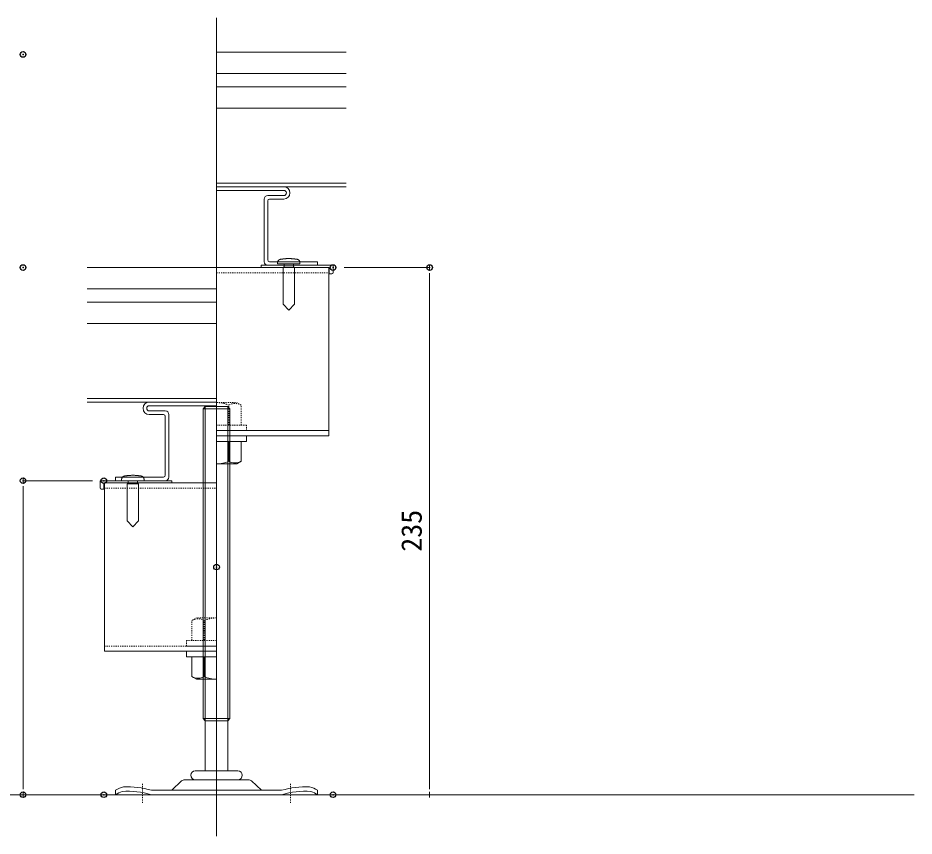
# Model space of a CAD drawing. Units: millimetres, scale not verified. Extents: x -849 to 851, y -136 to 149.
# Drawn here: x 41.6 to 121.5, y -66.1 to 6.9 of the extents above; entities that cross this region are included whole.
import ezdxf
from ezdxf.enums import TextEntityAlignment as Align

# ---------------------------------------------------------------- set-up
doc = ezdxf.new("R2010")
doc.units = ezdxf.units.MM
doc.header["$PDMODE"] = 32
doc.header["$PDSIZE"] = 0.5
doc.linetypes.add('CHAIN1', pattern=[8, 5, -1, 1, -1])
doc.linetypes.add('DASHED1', pattern=[1.8, 1.2, -0.6])
for name, color, linetype, lineweight in [('0-0_一般', 2, 'Continuous', 9), ('0-1_A10_通り芯寸法', 1, 'Continuous', 9), ('0-2_外形線2', 2, 'Continuous', 9), ('0-3_束', 2, 'Continuous', 9), ('0-5_0', 2, 'Continuous', 9), ('0-6_ルーバー', 2, 'DASHED1', 9), ('0-7_寸法', 7, 'Continuous', 9)]:
    doc.layers.add(name, color=color, linetype=linetype, lineweight=lineweight)
doc.layers.add('0-4_DEFPOINTS', color=7, linetype='Continuous')
doc.layers.add('0-8_作図', color=7, linetype='Continuous')
doc.styles.add('ＭＳ ゴシック', font='')
doc.styles.get('ＭＳ ゴシック').set_extended_font_data('MS Gothic')

# ---------------------------------------------------------------- blocks, each defined once
blk = doc.blocks.new('グループ-261-1')
at = {"layer": '0-3_束'}
for p, q in [((9656.6, -48013.16), (9704.1, -48013.16)), ((9751.6, -48013.16), (9704.1, -48013.16)), ((9604.1, -48056.66), (9626.21, -48035.88)), ((9633.06, -48033.16), (9704.1, -48033.16)), ((9656.6, -48033.16), (9704.1, -48033.16)), ((9751.6, -48033.16), (9704.1, -48033.16)), ((9775.14, -48033.16), (9704.1, -48033.16)), ((9804.1, -48056.66), (9781.98, -48035.88)), ((9479.1, -48066.66), (9479.1, -48056.66)), ((9559.1, -48056.66), (9849.1, -48056.66)), ((9929.1, -48066.66), (9929.1, -48056.66)), ((9479.1, -48066.66), (9559.1, -48066.66)), ((9559.1, -48066.66), (9704.1, -48066.66)), ((9849.1, -48066.66), (9704.1, -48066.66)), ((9929.1, -48066.66), (9849.1, -48066.66))]:
    blk.add_line(p, q, dxfattribs=at)
at = {"layer": '0-3_束', "linetype": 'DASHED1'}
for p, q in [((9539.1, -48084.66), (9539.1, -48041.16)), ((9869.1, -48084.66), (9869.1, -48041.16))]:
    blk.add_line(p, q, dxfattribs=at)
at = {"layer": '0-3_束'}
for centre, radius, start, end in [((9656.6, -48023.16), 10, 90, 180), ((9656.6, -48023.16), 10, 180, 270), ((9751.6, -48023.16), 10, 0, 90), ((9751.6, -48023.16), 10, 270, 0), ((9633.06, -48043.16), 10, 90, 133.22853), ((9775.14, -48043.16), 10, 46.77147, 90), ((9507.15, -48098.05), 50, 102.09637, 124.12695), ((9503.89, -48098.05), 40, 104.94806, 128.30284), ((9505.74, -48249.02), 190, 73.68982, 93.67123), ((9504.32, -48249.02), 200, 74.1055, 92.19297), ((9903.87, -48249.02), 200, 87.80703, 105.8945), ((9902.46, -48249.02), 190, 86.32877, 106.31018), ((9901.05, -48098.05), 50, 55.87305, 77.90363), ((9904.3, -48098.05), 40, 51.69716, 75.05194)]:
    blk.add_arc(centre, radius, start, end, dxfattribs=at)
blk = doc.blocks.new('グループ-262-1')
at = {"layer": '0-3_束'}
for p, q in [((9674.1, -47206.66), (9679.1, -47201.66)), ((9679.1, -47201.66), (9729.1, -47201.66)), ((9679.1, -47201.66), (9679.1, -48013.16)), ((9729.1, -47201.66), (9729.1, -48013.16)), ((9729.1, -47201.66), (9734.1, -47206.66)), ((9674.1, -47206.66), (9674.1, -47896.66)), ((9674.1, -47896.66), (9734.1, -47896.66)), ((9674.1, -47896.66), (9679.1, -47901.66)), ((9679.1, -47901.66), (9729.1, -47901.66)), ((9729.1, -47901.66), (9734.1, -47896.66))]:
    blk.add_line(p, q, dxfattribs=at)
blk.add_lwpolyline([(9674.1, -47206.66), (9734.1, -47206.66), (9734.1, -47896.66)], dxfattribs=at)
blk.add_blockref('グループ-261-1', (0, 0), dxfattribs=at)
blk = doc.blocks.new('グループ-263-1')
at = {"layer": '0-5_0'}
for p, q in [((9649.25, -47759.16), (9649.25, -47788.66)), ((9704.1, -47759.16), (9649.25, -47759.16)), ((9676.67, -47759.16), (9676.67, -47788.66)), ((9649.25, -47788.66), (9649.25, -47803.48)), ((9649.25, -47803.48), (9659.1, -47809.16)), ((9676.67, -47788.66), (9676.67, -47803.48)), ((9704.1, -47809.16), (9704.1, -47803.48)), ((9704.1, -47809.16), (9659.1, -47809.16))]:
    blk.add_line(p, q, dxfattribs=at)
blk.add_lwpolyline([(9637.07, -47746.66), (9637.07, -47759.16), (9704.1, -47759.16), (9704.1, -47746.66)], close=True, dxfattribs=at)
for centre, radius, start, end in [((9662.96, -47779.73), 27.42, 240.00001, 299.99999), ((9704.1, -47740.19), 68.98, 246.57346, 270)]:
    blk.add_arc(centre, radius, start, end, dxfattribs=at)
blk = doc.blocks.new('グループ-264-1')
at = {"layer": '0-5_0', "linetype": 'DASHED1'}
for p, q in [((9649.25, -47678.35), (9659.1, -47672.66)), ((9649.25, -47693.16), (9649.25, -47678.35)), ((9704.1, -47672.66), (9659.1, -47672.66)), ((9676.67, -47693.16), (9676.67, -47678.35)), ((9704.1, -47672.66), (9704.1, -47678.35)), ((9649.25, -47722.66), (9649.25, -47693.16)), ((9676.67, -47722.66), (9676.67, -47693.16)), ((9704.1, -47722.66), (9649.25, -47722.66))]:
    blk.add_line(p, q, dxfattribs=at)
blk.add_lwpolyline([(9704.1, -47722.66), (9637.07, -47722.66), (9637.07, -47735.16), (9704.1, -47735.16)], close=True, dxfattribs=at)
for centre, radius, start, end in [((9662.96, -47702.1), 27.42, 60.00001, 119.99999), ((9704.1, -47741.64), 68.98, 90, 113.42654)]:
    blk.add_arc(centre, radius, start, end, dxfattribs=at)
blk = doc.blocks.new('グループ-265-1')
at = {"layer": '0-0_一般'}
for p, q in [((9444.34, -47382.91), (9444.34, -47366.66)), ((9604.34, -47366.66), (9444.34, -47366.66)), ((9453.1, -47385.41), (9446.84, -47385.41)), ((9453.1, -47385.41), (9453.1, -47372.66)), ((9604.34, -47371.66), (9454.1, -47371.66)), ((9604.34, -47366.66), (9604.34, -47371.66))]:
    blk.add_line(p, q, dxfattribs=at)
for centre, radius, start, end in [((9446.84, -47382.91), 2.5, 180, 270), ((9454.1, -47372.66), 1, 90, 180)]:
    blk.add_arc(centre, radius, start, end, dxfattribs=at)
blk = doc.blocks.new('グループ-266-1')
at = {"layer": '0-0_一般', "linetype": 'DASHED1'}
blk.add_line((9454.1, -47383.16), (9704.1, -47383.16), dxfattribs=at)
at = {"layer": '0-0_一般'}
blk.add_line((9704.1, -48158.8), (9704.1, -47458.8), dxfattribs=at)
blk.add_lwpolyline([(9454.1, -47371.66), (9454.1, -47746.66), (9704.1, -47746.66), (9704.1, -47371.66)], close=True, dxfattribs=at)
at = {"layer": '0-4_DEFPOINTS', "color": 2}
blk.add_point((9704.1, -47559.16), dxfattribs=at)
at = {"layer": '0-6_ルーバー'}
blk.add_line((9454.1, -47735.16), (9704.1, -47735.16), dxfattribs=at)
at = {"layer": '0-0_一般'}
for name in ['グループ-265-1', 'グループ-264-1', 'グループ-263-1']:
    blk.add_blockref(name, (0, 0), dxfattribs=at)
blk = doc.blocks.new('グループ-267-1')
at = {"layer": '0-3_束'}
for p, q in [((9704.1, -47279.16), (9758.95, -47279.16)), ((9731.52, -47279.16), (9731.52, -47308.66)), ((9758.95, -47279.16), (9758.95, -47308.66)), ((9704.1, -47329.16), (9704.1, -47323.48)), ((9731.52, -47308.66), (9731.52, -47323.48)), ((9758.95, -47323.48), (9749.1, -47329.16)), ((9758.95, -47308.66), (9758.95, -47323.48)), ((9704.1, -47329.16), (9749.1, -47329.16))]:
    blk.add_line(p, q, dxfattribs=at)
blk.add_lwpolyline([(9704.1, -47279.16), (9771.13, -47279.16), (9771.13, -47266.66), (9704.1, -47266.66)], close=True, dxfattribs=at)
for centre, radius, start, end in [((9704.1, -47260.19), 68.98, 270, 293.42654), ((9745.23, -47299.73), 27.42, 240.00001, 299.99999)]:
    blk.add_arc(centre, radius, start, end, dxfattribs=at)
blk = doc.blocks.new('グループ-268-1')
at = {"layer": '0-3_束', "linetype": 'DASHED1'}
for p, q in [((9704.1, -47192.66), (9704.1, -47198.35)), ((9704.1, -47192.66), (9749.1, -47192.66)), ((9731.52, -47213.16), (9731.52, -47198.35)), ((9758.95, -47198.35), (9749.1, -47192.66)), ((9758.95, -47213.16), (9758.95, -47198.35)), ((9731.52, -47242.66), (9731.52, -47213.16)), ((9758.95, -47242.66), (9758.95, -47213.16)), ((9704.1, -47242.66), (9758.95, -47242.66))]:
    blk.add_line(p, q, dxfattribs=at)
blk.add_lwpolyline([(9771.13, -47242.66), (9704.1, -47242.66), (9704.1, -47255.16), (9771.13, -47255.16)], close=True, dxfattribs=at)
for centre, radius, start, end in [((9704.1, -47261.64), 68.98, 66.57346, 90), ((9745.23, -47222.1), 27.42, 60.00001, 119.99999)]:
    blk.add_arc(centre, radius, start, end, dxfattribs=at)
blk = doc.blocks.new('グループ-269-1')
at = {"layer": '0-3_束'}
for p, q in [((9803.86, -46886.66), (9803.86, -46891.66)), ((9803.86, -46886.66), (9963.86, -46886.66)), ((9803.86, -46891.66), (9954.1, -46891.66)), ((9955.1, -46905.41), (9955.1, -46892.66)), ((9955.1, -46905.41), (9961.36, -46905.41)), ((9963.86, -46902.91), (9963.86, -46886.66))]:
    blk.add_line(p, q, dxfattribs=at)
for centre, radius, start, end in [((9954.1, -46892.66), 1, 0, 90), ((9961.36, -46902.91), 2.5, 270, 0)]:
    blk.add_arc(centre, radius, start, end, dxfattribs=at)
blk = doc.blocks.new('グループ-270-1')
at = {"layer": '0-3_束'}
for p, q in [((9704.1, -47659.88), (9704.1, -46774.8)), ((9704.1, -47255.16), (9954.1, -47255.16))]:
    blk.add_line(p, q, dxfattribs=at)
at = {"layer": '0-3_束', "linetype": 'DASHED1'}
blk.add_line((9704.1, -46903.16), (9954.1, -46903.16), dxfattribs=at)
at = {"layer": '0-3_束'}
blk.add_lwpolyline([(9704.1, -47266.66), (9954.1, -47266.66), (9954.1, -46891.66), (9704.1, -46891.66)], close=True, dxfattribs=at)
for name in ['グループ-269-1', 'グループ-268-1', 'グループ-267-1']:
    blk.add_blockref(name, (0, 0), dxfattribs=at)
blk = doc.blocks.new('グループ-301-1')
at = {"layer": '0-0_一般'}
for p, q in [((9704.1, -47112.91), (9704.1, -46335.26)), ((9704.1, -46411.66), (9992.85, -46411.66)), ((9704.1, -46459.16), (9992.85, -46459.16)), ((9704.1, -46489.16), (9992.85, -46489.16)), ((9704.1, -46536.66), (9992.85, -46536.66)), ((9704.1, -46703.66), (9992.85, -46703.66)), ((9704.1, -46711.66), (9992.85, -46711.66))]:
    blk.add_line(p, q, dxfattribs=at)
blk = doc.blocks.new('グループ-302-1')
at = {"layer": '0-0_一般'}
for p, q in [((9554.1, -47191.66), (9704.1, -47191.66)), ((9554.1, -47199.66), (9704.1, -47199.66)), ((9554.1, -47211.16), (9589.85, -47211.16)), ((9554.1, -47219.16), (9585.85, -47219.16)), ((9589.85, -47223.16), (9589.85, -47354.66)), ((9597.85, -47219.16), (9597.85, -47358.66)), ((9479.1, -47358.66), (9585.85, -47358.66)), ((9479.1, -47366.66), (9479.1, -47358.66)), ((9479.1, -47366.66), (9589.85, -47366.66))]:
    blk.add_line(p, q, dxfattribs=at)
for centre, radius, start, end in [((9554.1, -47205.41), 13.75, 90, 270), ((9554.1, -47205.41), 5.75, 90, 270), ((9585.85, -47223.16), 4, 0, 90), ((9589.85, -47219.16), 8, 0, 90), ((9585.85, -47354.66), 4, 270, 0), ((9589.85, -47358.66), 8, 270, 0)]:
    blk.add_arc(centre, radius, start, end, dxfattribs=at)
blk = doc.blocks.new('グループ-303-1')
at = {"layer": '0-0_一般', "linetype": 'CHAIN1'}
blk.add_line((9704.1, -47623.41), (9704.1, -46845.76), dxfattribs=at)
at = {"layer": '0-0_一般'}
for p, q in [((9704.1, -46891.66), (9415.35, -46891.66)), ((9704.1, -46939.16), (9415.35, -46939.16)), ((9704.1, -46969.16), (9415.35, -46969.16)), ((9704.1, -47016.66), (9415.35, -47016.66)), ((9704.1, -47183.66), (9415.35, -47183.66)), ((9704.1, -47191.66), (9415.35, -47191.66))]:
    blk.add_line(p, q, dxfattribs=at)
at = {"layer": '0-8_作図'}
blk.add_blockref('グループ-302-1', (0, 0), dxfattribs=at)
blk = doc.blocks.new('グループ-304-1')
at = {"layer": '0-0_一般'}
for p, q in [((9854.1, -46711.66), (9704.1, -46711.66)), ((9854.1, -46719.66), (9704.1, -46719.66)), ((9810.35, -46739.16), (9810.35, -46878.66)), ((9854.1, -46731.16), (9818.35, -46731.16)), ((9818.35, -46743.16), (9818.35, -46874.66)), ((9854.1, -46739.16), (9822.35, -46739.16)), ((9929.1, -46878.66), (9822.35, -46878.66)), ((9929.1, -46886.66), (9929.1, -46878.66)), ((9929.1, -46886.66), (9818.35, -46886.66))]:
    blk.add_line(p, q, dxfattribs=at)
for centre, radius, start, end in [((9854.1, -46725.41), 13.75, 270, 90), ((9854.1, -46725.41), 5.75, 270, 90), ((9818.35, -46739.16), 8, 90, 180), ((9822.35, -46743.16), 4, 90, 180), ((9818.35, -46878.66), 8, 180, 270), ((9822.35, -46874.66), 4, 180, 270)]:
    blk.add_arc(centre, radius, start, end, dxfattribs=at)
blk = doc.blocks.new('グループ-305-1')
at = {"layer": '0-0_一般'}
for p, q in [((9854.51, -46890.66), (9854.51, -46883.66)), ((9875.72, -46883.66), (9875.72, -46890.66))]:
    blk.add_line(p, q, dxfattribs=at)
for points in [[(9842.07, -46875.87), (9841.71, -46876.32), (9841.39, -46876.78), (9841.1, -46877.27), (9840.85, -46877.77), (9840.63, -46878.28), (9840.46, -46878.79), (9840.32, -46879.31), (9840.22, -46879.83), (9840.15, -46880.35), (9840.12, -46880.86), (9840.12, -46881.17), (9840.12, -46881.29), (9840.12, -46881.41), (9840.12, -46881.53), (9840.12, -46881.65), (9840.12, -46881.77), (9840.12, -46881.89), (9840.12, -46882.01), (9840.12, -46882.13), (9840.12, -46882.25), (9840.12, -46882.37), (9840.12, -46882.49), (9840.12, -46882.61), (9840.12, -46882.73), (9840.12, -46882.85), (9840.12, -46882.97), (9840.12, -46883.09), (9840.12, -46883.21), (9840.12, -46883.33), (9840.12, -46883.45), (9840.12, -46883.57), (9840.71, -46883.66), (9843.06, -46883.66), (9845.41, -46883.66), (9847.76, -46883.66), (9850.12, -46883.66), (9852.47, -46883.66), (9854.82, -46883.66), (9857.18, -46883.66)], [(9860.85, -46871.76), (9859.68, -46871.82), (9858.5, -46871.89), (9857.32, -46871.98), (9856.15, -46872.08), (9854.97, -46872.19), (9853.79, -46872.32), (9852.62, -46872.46), (9852.36, -46872.5), (9852.1, -46872.53), (9851.84, -46872.56), (9851.58, -46872.6), (9851.32, -46872.63), (9851.06, -46872.66), (9850.8, -46872.7), (9850.54, -46872.73), (9850.28, -46872.76), (9850.02, -46872.8), (9849.76, -46872.83), (9849.5, -46872.86), (9849.24, -46872.9), (9848.98, -46872.93), (9848.72, -46872.96), (9848.46, -46873), (9848.2, -46873.03), (9847.94, -46873.06), (9847.69, -46873.1), (9847.43, -46873.13), (9847.17, -46873.16), (9846.73, -46873.23), (9846.23, -46873.33), (9845.73, -46873.47), (9845.22, -46873.65), (9844.73, -46873.86), (9844.24, -46874.11), (9843.76, -46874.39), (9843.3, -46874.72), (9842.87, -46875.07), (9842.45, -46875.46), (9842.07, -46875.87)], [(9857.18, -46883.66), (9859.53, -46883.66), (9861.88, -46883.66), (9864.23, -46883.66), (9866.59, -46883.66), (9868.94, -46883.66), (9871.29, -46883.66), (9873.65, -46883.66), (9876, -46883.66), (9878.35, -46883.66), (9880.71, -46883.66), (9883.06, -46883.66), (9885.41, -46883.66), (9887.76, -46883.66), (9890.12, -46883.66), (9890.12, -46883.66)], [(9884.89, -46873.6), (9884.38, -46873.43), (9883.88, -46873.3), (9883.38, -46873.21), (9883, -46873.15), (9882.74, -46873.12), (9882.48, -46873.09), (9882.22, -46873.05), (9881.96, -46873.02), (9881.71, -46872.99), (9881.45, -46872.95), (9881.19, -46872.92), (9880.93, -46872.89), (9880.67, -46872.86), (9880.41, -46872.82), (9880.15, -46872.79), (9879.89, -46872.76), (9879.63, -46872.72), (9879.37, -46872.69), (9879.11, -46872.66), (9878.85, -46872.62), (9878.59, -46872.59), (9878.33, -46872.56), (9878.07, -46872.52), (9877.81, -46872.49), (9877.32, -46872.43), (9876.15, -46872.29), (9874.97, -46872.16), (9873.79, -46872.05), (9872.62, -46871.95), (9871.44, -46871.87), (9870.26, -46871.8), (9869.09, -46871.75), (9867.91, -46871.7), (9866.73, -46871.68), (9865.56, -46871.67), (9864.38, -46871.67), (9863.21, -46871.68), (9862.03, -46871.71), (9860.85, -46871.76)], [(9890.12, -46883.66), (9890.12, -46883.54), (9890.12, -46883.42), (9890.12, -46883.3), (9890.12, -46883.18), (9890.12, -46883.06), (9890.12, -46882.94), (9890.12, -46882.82), (9890.12, -46882.7), (9890.12, -46882.58), (9890.12, -46882.46), (9890.12, -46882.34), (9890.12, -46882.22), (9890.12, -46882.1), (9890.12, -46881.98), (9890.12, -46881.86), (9890.12, -46881.74), (9890.12, -46881.62), (9890.12, -46881.5), (9890.12, -46881.38), (9890.12, -46881.26), (9890.12, -46881.14), (9890.11, -46880.73), (9890.07, -46880.22), (9889.99, -46879.7), (9889.88, -46879.18), (9889.74, -46878.66), (9889.55, -46878.15), (9889.33, -46877.64), (9889.07, -46877.14), (9888.77, -46876.66), (9888.44, -46876.2), (9888.08, -46875.77), (9887.68, -46875.36), (9887.26, -46874.98), (9886.82, -46874.63), (9886.35, -46874.32), (9885.87, -46874.04), (9885.38, -46873.8), (9884.89, -46873.6)]]:
    blk.add_lwpolyline(points, dxfattribs=at)
blk.add_lwpolyline([(9877.62, -46890.66), (9877.62, -46973.51), (9865.12, -46986.66), (9852.62, -46973.51), (9852.62, -46890.66)], close=True, dxfattribs=at)
blk = doc.blocks.new('グループ-306-1')
at = {"layer": '0-1_A10_通り芯寸法'}
blk.add_blockref('グループ-305-1', (0, 0), dxfattribs=at)
blk = doc.blocks.new('グループ-307-1')
at = {"layer": '0-0_一般'}
for p, q in [((9506.86, -47373.66), (9506.86, -47366.66)), ((9528.07, -47366.66), (9528.07, -47373.66))]:
    blk.add_line(p, q, dxfattribs=at)
for points in [[(9494.41, -47358.87), (9494.06, -47359.32), (9493.74, -47359.78), (9493.45, -47360.27), (9493.2, -47360.77), (9492.98, -47361.28), (9492.81, -47361.79), (9492.67, -47362.31), (9492.57, -47362.83), (9492.5, -47363.35), (9492.47, -47363.86), (9492.47, -47364.17), (9492.47, -47364.29), (9492.47, -47364.41), (9492.47, -47364.53), (9492.47, -47364.65), (9492.47, -47364.77), (9492.47, -47364.89), (9492.47, -47365.01), (9492.47, -47365.13), (9492.47, -47365.25), (9492.47, -47365.37), (9492.47, -47365.49), (9492.47, -47365.61), (9492.47, -47365.73), (9492.47, -47365.85), (9492.47, -47365.97), (9492.47, -47366.09), (9492.47, -47366.21), (9492.47, -47366.33), (9492.47, -47366.45), (9492.47, -47366.57), (9493.05, -47366.66), (9495.41, -47366.66), (9497.76, -47366.66), (9500.11, -47366.66), (9502.47, -47366.66), (9504.82, -47366.66), (9507.17, -47366.66), (9509.52, -47366.66)], [(9513.2, -47354.76), (9512.02, -47354.82), (9510.85, -47354.89), (9509.67, -47354.98), (9508.5, -47355.08), (9507.32, -47355.19), (9506.14, -47355.32), (9504.97, -47355.46), (9504.71, -47355.5), (9504.45, -47355.53), (9504.19, -47355.56), (9503.93, -47355.6), (9503.67, -47355.63), (9503.41, -47355.66), (9503.15, -47355.7), (9502.89, -47355.73), (9502.63, -47355.76), (9502.37, -47355.8), (9502.11, -47355.83), (9501.85, -47355.86), (9501.59, -47355.9), (9501.33, -47355.93), (9501.07, -47355.96), (9500.81, -47356), (9500.55, -47356.03), (9500.29, -47356.06), (9500.03, -47356.1), (9499.77, -47356.13), (9499.52, -47356.16), (9499.08, -47356.23), (9498.58, -47356.33), (9498.07, -47356.47), (9497.57, -47356.65), (9497.08, -47356.86), (9496.59, -47357.11), (9496.11, -47357.39), (9495.65, -47357.72), (9495.21, -47358.07), (9494.8, -47358.46), (9494.41, -47358.87)], [(9537.23, -47356.6), (9536.73, -47356.43), (9536.23, -47356.3), (9535.73, -47356.21), (9535.35, -47356.15), (9535.09, -47356.12), (9534.83, -47356.09), (9534.57, -47356.05), (9534.31, -47356.02), (9534.05, -47355.99), (9533.79, -47355.95), (9533.54, -47355.92), (9533.28, -47355.89), (9533.02, -47355.86), (9532.76, -47355.82), (9532.5, -47355.79), (9532.24, -47355.76), (9531.98, -47355.72), (9531.72, -47355.69), (9531.46, -47355.66), (9531.2, -47355.62), (9530.94, -47355.59), (9530.68, -47355.56), (9530.42, -47355.52), (9530.16, -47355.49), (9529.67, -47355.43), (9528.5, -47355.29), (9527.32, -47355.16), (9526.14, -47355.05), (9524.97, -47354.95), (9523.79, -47354.87), (9522.61, -47354.8), (9521.44, -47354.75), (9520.26, -47354.7), (9519.08, -47354.68), (9517.91, -47354.67), (9516.73, -47354.67), (9515.55, -47354.68), (9514.38, -47354.71), (9513.2, -47354.76)], [(9542.47, -47366.66), (9542.47, -47366.54), (9542.47, -47366.42), (9542.47, -47366.3), (9542.47, -47366.18), (9542.47, -47366.06), (9542.47, -47365.94), (9542.47, -47365.82), (9542.47, -47365.7), (9542.47, -47365.58), (9542.47, -47365.46), (9542.47, -47365.34), (9542.47, -47365.22), (9542.47, -47365.1), (9542.47, -47364.98), (9542.47, -47364.86), (9542.47, -47364.74), (9542.47, -47364.62), (9542.47, -47364.5), (9542.47, -47364.38), (9542.47, -47364.26), (9542.47, -47364.14), (9542.46, -47363.73), (9542.42, -47363.22), (9542.34, -47362.7), (9542.23, -47362.18), (9542.08, -47361.66), (9541.9, -47361.15), (9541.68, -47360.64), (9541.42, -47360.14), (9541.12, -47359.66), (9540.79, -47359.2), (9540.42, -47358.77), (9540.03, -47358.36), (9539.61, -47357.98), (9539.17, -47357.63), (9538.7, -47357.32), (9538.22, -47357.04), (9537.73, -47356.8), (9537.23, -47356.6)], [(9509.52, -47366.66), (9511.88, -47366.66), (9514.23, -47366.66), (9516.58, -47366.66), (9518.94, -47366.66), (9521.29, -47366.66), (9523.64, -47366.66), (9526, -47366.66), (9528.35, -47366.66), (9530.7, -47366.66), (9533.05, -47366.66), (9535.41, -47366.66), (9537.76, -47366.66), (9540.11, -47366.66), (9542.47, -47366.66), (9542.47, -47366.66)]]:
    blk.add_lwpolyline(points, dxfattribs=at)
blk.add_lwpolyline([(9529.97, -47373.66), (9529.97, -47456.51), (9517.47, -47469.66), (9504.97, -47456.51), (9504.97, -47373.66)], close=True, dxfattribs=at)
blk = doc.blocks.new('グループ-308-1')
at = {"layer": '0-1_A10_通り芯寸法'}
blk.add_blockref('グループ-307-1', (0, 0), dxfattribs=at)
blk = doc.blocks.new('_DOT')
at = {"layer": '0-5_0', "color": 7}
for p, q in [((-2.5, 0), (-5, 0)), ((-1.25, 0), (1.25, 0))]:
    blk.add_line(p, q, dxfattribs=at)

msp = doc.modelspace()

# ---------------------------------------------------------------- linework, layer by layer
at = {"layer": '0-2_外形線2'}
msp.add_line((-148.531, -62.374), (121.469, -62.374), dxfattribs=at)
at = {"layer": '0-4_DEFPOINTS'}
for p in [(42.019, 3.626), (42.019, -15.374), (69.66, -15.374), (78.269, -15.374), (42.019, -34.374), (49.219, -34.374), (42.019, -62.374), (49.219, -62.374), (69.66, -62.374)]:
    msp.add_point(p, dxfattribs=at)
at = {"layer": '0-7_寸法'}
for p, q in [((70.66, -15.374), (78.269, -15.374)), ((78.269, -61.374), (78.269, -16.374)), ((48.219, -34.374), (42.019, -34.374)), ((42.019, -61.374), (42.019, -35.374)), ((48.219, -62.374), (42.019, -62.374)), ((70.66, -62.374), (78.269, -62.374))]:
    msp.add_line(p, q, dxfattribs=at)

# ---------------------------------------------------------------- block references
at = {"layer": '0-0_一般', "xscale": 0.04, "yscale": 0.04}
msp.add_blockref('グループ-266-1', (-328.894, 1860.293), dxfattribs=at)
at = {"layer": '0-1_A10_通り芯寸法', "xscale": 0.04, "yscale": 0.04}
msp.add_blockref('グループ-303-1', (-328.894, 1860.293), dxfattribs=at)
at = {"layer": '0-2_外形線2', "xscale": 0.04, "yscale": 0.04}
msp.add_blockref('グループ-301-1', (-328.894, 1860.293), dxfattribs=at)
at = {"layer": '0-3_束', "xscale": 0.04, "yscale": 0.04}
for name in ['グループ-270-1', 'グループ-262-1']:
    msp.add_blockref(name, (-328.894, 1860.293), dxfattribs=at)
at = {"layer": '0-7_寸法', "xscale": 0.1999878, "yscale": 0.1999878}
for p, rotation in [((78.269, -15.374), 90), ((42.019, -34.374), 90), ((42.019, -62.374), 270), ((78.269, -62.374), 270)]:
    msp.add_blockref('_DOT', p, dxfattribs=dict(at, rotation=rotation))
at = {"layer": '0-8_作図', "xscale": 0.04, "yscale": 0.04}
for name in ['グループ-304-1', 'グループ-306-1', 'グループ-308-1']:
    msp.add_blockref(name, (-328.894, 1860.293), dxfattribs=at)

# ---------------------------------------------------------------- texts
at = {"layer": '0-7_寸法', "style": 'ＭＳ ゴシック'}
msp.add_text('235', height=1.833, rotation=90, dxfattribs=at).set_placement((78.121, -40.712), align=Align.BOTTOM_LEFT)

doc.saveas('drawing.dxf')
